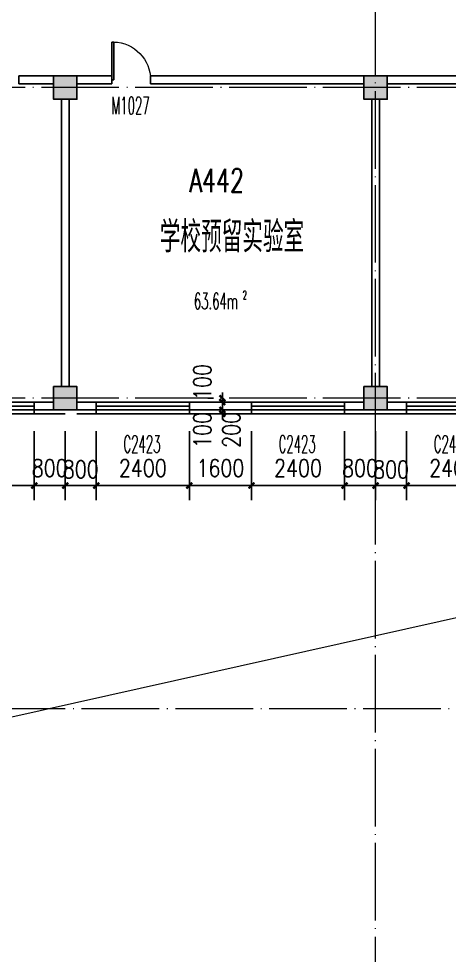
# Model space of a CAD drawing. Extents: x 1417642 to 3570900, y 124798 to 1191112.
# Drawn here: x 1476210 to 1487310, y 328871 to 352992 of the extents above; entities that cross this region are included whole.
import ezdxf

# ---------------------------------------------------------------- set-up
doc = ezdxf.new("R2010")
doc.units = 0
doc.header["$LTSCALE"] = 1000
doc.header["$MEASUREMENT"] = 0
doc.linetypes.add('DOTE', pattern=[2.42, 2, -0.2, 0.02, -0.2])
doc.layers.get('0').update_dxf_attribs({"linetype": 'CONTINUOUS'})
doc.layers.get('Defpoints').update_dxf_attribs({"linetype": 'CONTINUOUS'})
for name, color, linetype in [('colu', 2, 'CONTINUOUS'), ('COLUMN', 9, 'CONTINUOUS'), ('DOTE', 1, 'DOTE'), ('PUB_DIM', 3, 'CONTINUOUS'), ('PUB_HATCH', 8, 'CONTINUOUS'), ('PUB_TEXT', 40, 'CONTINUOUS'), ('SPACE', 7, 'CONTINUOUS'), ('STAIR', 2, 'CONTINUOUS'), ('SURFACE', 6, 'CONTINUOUS'), ('tiaozheng', 20, 'CONTINUOUS'), ('WALL', 4, 'CONTINUOUS'), ('WINDOW', 2, 'CONTINUOUS'), ('WINDOW_TEXT', 7, 'CONTINUOUS'), ('填充', 252, 'CONTINUOUS'), ('柱填充', 8, 'CONTINUOUS')]:
    doc.layers.add(name, color=color, linetype=linetype)
doc.styles.add('_TCH_SPACE', font='ROMANS', dxfattribs={"width": 0.7, "height": 5, "bigfont": 'Z'})
doc.styles.add('_TCH_WINDOW', font='ROMANS.shx', dxfattribs={"width": 0.7, "height": 400, "bigfont": 'Z.shx'})
doc.styles.add('DIM_FONT', font='SIMPLEX.shx', dxfattribs={"width": 0.8})
doc.styles.add('Z', font='ROMANS', dxfattribs={"width": 0.7, "bigfont": 'Z'})
doc.dimstyles.new('DIMN150', dxfattribs={"dimscale": 1.5, "dimtxt": 300, "dimasz": 100, "dimexe": 250, "dimexo": 300, "dimgap": 150, "dimtad": 1, "dimdec": 0, "dimzin": 0, "dimdsep": 46, "dimtxsty": 'DIM_FONT', "dimblk": 'ARCHTICK', "dimcen": 0.09, "dimdle": 1.5, "dimclrt": 7, "dimazin": 2, "dimtfac": 1, "dimtdec": 0, "dimtix": 1, "dimtmove": 2, "dimatfit": 3, "dimldrblk": 'ARCHTICK', "dimfxl": 1, "dimtolj": 1, "dimtzin": 0, "dimarcsym": 0})

# ---------------------------------------------------------------- blocks, each defined once
blk = doc.blocks.new('896')
at = {"layer": '柱填充'}
h = blk.add_hatch(color=256, dxfattribs=at)
h.paths.add_polyline_path([(1580873, 568265), (1580873, 568965), (1580273, 568965), (1580273, 568265)])
h.paths.add_polyline_path([(1572873, 568265), (1572873, 568965), (1572273, 568965), (1572273, 568265)])
h.paths.add_polyline_path([(1564873, 568265), (1564873, 568965), (1564273, 568965), (1564273, 568265)])
h.paths.add_polyline_path([(1556873, 568265), (1556873, 568965), (1556273, 568965), (1556273, 568265)])
h.paths.add_polyline_path([(1546873, 568265), (1546873, 568965), (1546273, 568965), (1546273, 568265)])
h.paths.add_polyline_path([(1536873, 568265), (1536873, 568965), (1536273, 568965), (1536273, 568265)])
h.paths.add_polyline_path([(1533273, 568265), (1533273, 568965), (1532673, 568965), (1532673, 568265)])
h.paths.add_polyline_path([(1523273, 568365), (1523273, 568965), (1522673, 568965), (1522673, 568365)])
h.paths.add_polyline_path([(1590123, 558965), (1589423, 558965), (1589423, 558365), (1590123, 558365)])
h.paths.add_polyline_path([(1580923, 558365), (1580923, 559065), (1580223, 559065), (1580223, 558365)])
h.paths.add_polyline_path([(1572923, 558365), (1572923, 559065), (1572223, 559065), (1572223, 558365)])
h.paths.add_polyline_path([(1564923, 558365), (1564923, 559065), (1564223, 559065), (1564223, 558365)])
h.paths.add_polyline_path([(1556923, 558365), (1556923, 559065), (1556223, 559065), (1556223, 558365)])
h.paths.add_polyline_path([(1546923, 558365), (1546923, 559065), (1546223, 559065), (1546223, 558365)])
h.paths.add_polyline_path([(1536873, 558365), (1536873, 558965), (1536273, 558965), (1536273, 558365)])
h.paths.add_polyline_path([(1533273, 558365), (1533273, 558965), (1532673, 558965), (1532673, 558365)])
h.paths.add_polyline_path([(1523372, 558965), (1522672, 558965), (1522672, 558365), (1523372, 558365)])
h.paths.add_polyline_path([(1590123, 554765), (1590123, 555365), (1589523, 555365), (1589523, 554765)])
h.paths.add_polyline_path([(1580873, 554765), (1580873, 555365), (1580273, 555365), (1580273, 554765)])
h.paths.add_polyline_path([(1572873, 554765), (1572873, 555365), (1572273, 555365), (1572273, 554765)])
h.paths.add_polyline_path([(1564873, 554765), (1564873, 555365), (1564273, 555365), (1564273, 554765)])
h.paths.add_polyline_path([(1556873, 554765), (1556873, 555365), (1556273, 555365), (1556273, 554765)])
h.paths.add_polyline_path([(1546873, 554765), (1546873, 555365), (1546273, 555365), (1546273, 554765)])
h.paths.add_polyline_path([(1536873, 554765), (1536873, 555365), (1536273, 555365), (1536273, 554765)])
h.paths.add_polyline_path([(1533273, 554765), (1533273, 555365), (1532673, 555365), (1532673, 554765)])
h.paths.add_polyline_path([(1523372, 555365), (1522672, 555365), (1522672, 554765), (1523372, 554765)])
h.paths.add_polyline_path([(1590123, 546765), (1590123, 547365), (1589523, 547365), (1589523, 546765)])
h.paths.add_polyline_path([(1580873, 546765), (1580873, 547365), (1580273, 547365), (1580273, 546765)])
h.paths.add_polyline_path([(1572873, 546765), (1572873, 547365), (1572273, 547365), (1572273, 546765)])
h.paths.add_polyline_path([(1564873, 546765), (1564873, 547365), (1564273, 547365), (1564273, 546765)])
h.paths.add_polyline_path([(1556873, 546765), (1556873, 547365), (1556273, 547365), (1556273, 546765)])
h.paths.add_polyline_path([(1546873, 546715), (1546873, 547415), (1546173, 547415), (1546173, 546715)])
h.paths.add_polyline_path([(1536973, 546715), (1536973, 547415), (1536273, 547415), (1536273, 546715)])
h.paths.add_polyline_path([(1533273, 546715), (1533273, 547415), (1532573, 547415), (1532573, 546715)])
h.paths.add_polyline_path([(1523372, 547365), (1522672, 547365), (1522672, 546765), (1523372, 546765)])
h.paths.add_polyline_path([(1546873, 539365), (1546173, 539365), (1546173, 538765), (1546873, 538765)])
h.paths.add_polyline_path([(1536973, 538715), (1536973, 539415), (1536273, 539415), (1536273, 538715)])
h.paths.add_polyline_path([(1533273, 538715), (1533273, 539415), (1532573, 539415), (1532573, 538715)])
h.paths.add_polyline_path([(1523372, 539365), (1522672, 539365), (1522672, 538765), (1523372, 538765)])
h.paths.add_polyline_path([(1546873, 531365), (1546173, 531365), (1546173, 530765), (1546873, 530765)])
h.paths.add_polyline_path([(1536973, 530715), (1536973, 531415), (1536273, 531415), (1536273, 530715)])
h.paths.add_polyline_path([(1533273, 530715), (1533273, 531415), (1532573, 531415), (1532573, 530715)])
h.paths.add_polyline_path([(1523372, 531365), (1522672, 531365), (1522672, 530765), (1523372, 530765)])
h.paths.add_polyline_path([(1546873, 523365), (1546173, 523365), (1546173, 522765), (1546873, 522765)])
h.paths.add_polyline_path([(1536973, 522715), (1536973, 523415), (1536273, 523415), (1536273, 522715)])
h.paths.add_polyline_path([(1533273, 522715), (1533273, 523415), (1532573, 523415), (1532573, 522715)])
h.paths.add_polyline_path([(1523372, 523365), (1522672, 523365), (1522672, 522765), (1523372, 522765)])
h.paths.add_polyline_path([(1546873, 515365), (1546173, 515365), (1546173, 514765), (1546873, 514765)])
h.paths.add_polyline_path([(1536973, 514715), (1536973, 515415), (1536273, 515415), (1536273, 514715)])
h.paths.add_polyline_path([(1533273, 514715), (1533273, 515415), (1532573, 515415), (1532573, 514715)])
h.paths.add_polyline_path([(1523372, 515365), (1522672, 515365), (1522672, 514765), (1523372, 514765)])
h.paths.add_polyline_path([(1546873, 507365), (1546173, 507365), (1546173, 506765), (1546873, 506765)])
h.paths.add_polyline_path([(1536973, 506715), (1536973, 507415), (1536273, 507415), (1536273, 506715)])
h.paths.add_polyline_path([(1533273, 506715), (1533273, 507415), (1532573, 507415), (1532573, 506715)])
h.paths.add_polyline_path([(1523372, 507365), (1522672, 507365), (1522672, 506765), (1523372, 506765)])
h.paths.add_polyline_path([(1546873, 499365), (1546173, 499365), (1546173, 498765), (1546873, 498765)])
h.paths.add_polyline_path([(1536973, 498715), (1536973, 499415), (1536273, 499415), (1536273, 498715)])
h.paths.add_polyline_path([(1533273, 498715), (1533273, 499415), (1532573, 499415), (1532573, 498715)])
h.paths.add_polyline_path([(1523372, 499365), (1522672, 499365), (1522672, 498765), (1523372, 498765)])
h.paths.add_polyline_path([(1546873, 490765), (1546873, 491365), (1546273, 491365), (1546273, 490765)])
h.paths.add_polyline_path([(1536873, 490765), (1536873, 491365), (1536273, 491365), (1536273, 490765)])
h.paths.add_polyline_path([(1533273, 490765), (1533273, 491365), (1532673, 491365), (1532673, 490765)])
h.paths.add_polyline_path([(1523273, 490765), (1523273, 491365), (1522673, 491365), (1522673, 490765)])
at = {"layer": 'colu'}
for points in [[(1556873, 554765), (1556873, 555365), (1556273, 555365), (1556273, 554765)], [(1564873, 554765), (1564873, 555365), (1564273, 555365), (1564273, 554765)], [(1556873, 546765), (1556873, 547365), (1556273, 547365), (1556273, 546765)], [(1564873, 546765), (1564873, 547365), (1564273, 547365), (1564273, 546765)]]:
    blk.add_lwpolyline(points, close=True, dxfattribs=at)
blk = doc.blocks.new('_ArchTick')
at = {"color": 0, "linetype": 'ByBlock', "const_width": 0.4}
blk.add_lwpolyline([(-0.5, -0.5), (0.5, 0.5)], dxfattribs=at)
blk = doc.blocks.new('*D952')
at = {"layer": 'Defpoints', "color": 0}
for p in [(1481460, 343217), (1481686, 343217), (1481686, 343117)]:
    blk.add_point(p, dxfattribs=at)
at = {"layer": 'PUB_DIM', "color": 0, "lineweight": -2}
for p, q in [((1481460, 343217), (1481460, 343367)), ((1481236, 343217), (1481085, 343217)), ((1481236, 343117), (1481085, 343117)), ((1481460, 343117), (1481460, 343217)), ((1481460, 343117), (1481460, 342967))]:
    blk.add_line(p, q, dxfattribs=at)
at = {"layer": 'PUB_DIM', "color": 0, "lineweight": -2, "xscale": 150, "yscale": 150, "zscale": 150}
for p, rotation in [((1481460, 343217), 270), ((1481460, 343117), 90)]:
    blk.add_blockref('_ArchTick', p, dxfattribs=dict(at, rotation=rotation))
at = {"layer": 'PUB_DIM', "color": 7, "insert": (1480943, 343635), "char_height": 450, "attachment_point": 5, "rotation": 90, "style": 'DIM_FONT'}
blk.add_mtext('\\A1;100', dxfattribs=at)
blk = doc.blocks.new('*D953')
at = {"layer": 'Defpoints', "color": 0}
for p in [(1481460, 343117), (1481686, 343117), (1481686, 342917)]:
    blk.add_point(p, dxfattribs=at)
at = {"layer": 'PUB_DIM', "color": 0, "lineweight": -2}
for p, q in [((1481460, 343117), (1481460, 343267)), ((1481236, 343117), (1481085, 343117)), ((1481460, 342917), (1481460, 343117)), ((1481236, 342917), (1481085, 342917)), ((1481460, 342917), (1481460, 342767))]:
    blk.add_line(p, q, dxfattribs=at)
at = {"layer": 'PUB_DIM', "color": 0, "lineweight": -2, "xscale": 150, "yscale": 150, "zscale": 150}
for p, rotation in [((1481460, 343117), 270), ((1481460, 342917), 90)]:
    blk.add_blockref('_ArchTick', p, dxfattribs=dict(at, rotation=rotation))
at = {"layer": 'PUB_DIM', "color": 7, "insert": (1481693, 342403), "char_height": 450, "attachment_point": 5, "rotation": 90, "style": 'DIM_FONT'}
blk.add_mtext('\\A1;200', dxfattribs=at)
blk = doc.blocks.new('*D954')
at = {"layer": 'Defpoints', "color": 0}
for p in [(1481460, 342917), (1481686, 342917), (1481686, 342817)]:
    blk.add_point(p, dxfattribs=at)
at = {"layer": 'PUB_DIM', "color": 0, "lineweight": -2}
for p, q in [((1481460, 342917), (1481460, 343067)), ((1481236, 342917), (1481085, 342917)), ((1481236, 342817), (1481085, 342817)), ((1481460, 342817), (1481460, 342917)), ((1481460, 342817), (1481460, 342667))]:
    blk.add_line(p, q, dxfattribs=at)
at = {"layer": 'PUB_DIM', "color": 0, "lineweight": -2, "xscale": 150, "yscale": 150, "zscale": 150}
for p, rotation in [((1481460, 342917), 270), ((1481460, 342817), 90)]:
    blk.add_blockref('_ArchTick', p, dxfattribs=dict(at, rotation=rotation))
at = {"layer": 'PUB_DIM', "color": 7, "insert": (1480943, 342399), "char_height": 450, "attachment_point": 5, "rotation": 90, "style": 'DIM_FONT'}
blk.add_mtext('\\A1;100', dxfattribs=at)
blk = doc.blocks.new('*D1156')
at = {"layer": 'Defpoints', "color": 0}
for p in [(1474210, 342817), (1476610, 342817), (1476610, 340968)]:
    blk.add_point(p, dxfattribs=at)
at = {"layer": 'PUB_DIM', "color": 0, "lineweight": -2}
for p, q in [((1474210, 342367), (1474210, 340593)), ((1476610, 342367), (1476610, 340593)), ((1474208, 340968), (1476613, 340968))]:
    blk.add_line(p, q, dxfattribs=at)
at = {"layer": 'PUB_DIM', "color": 0, "lineweight": -2, "xscale": 150, "yscale": 150, "zscale": 150, "rotation": 180}
blk.add_blockref('_ArchTick', (1474210, 340968), dxfattribs=at)
at = {"layer": 'PUB_DIM', "color": 0, "lineweight": -2, "xscale": 150, "yscale": 150, "zscale": 150}
blk.add_blockref('_ArchTick', (1476610, 340968), dxfattribs=at)
at = {"layer": 'PUB_DIM', "color": 7, "insert": (1475410, 341418), "char_height": 450, "attachment_point": 5, "style": 'DIM_FONT'}
blk.add_mtext('\\A1;2400', dxfattribs=at)
blk = doc.blocks.new('*D1157')
at = {"layer": 'Defpoints', "color": 0}
for p in [(1476610, 342817), (1477410, 342817), (1477410, 340968)]:
    blk.add_point(p, dxfattribs=at)
at = {"layer": 'PUB_DIM', "color": 0, "lineweight": -2}
for p, q in [((1476610, 342367), (1476610, 340593)), ((1477410, 342367), (1477410, 340593)), ((1476610, 340968), (1476460, 340968)), ((1476610, 340968), (1477410, 340968)), ((1477410, 340968), (1477560, 340968))]:
    blk.add_line(p, q, dxfattribs=at)
at = {"layer": 'PUB_DIM', "color": 0, "lineweight": -2, "xscale": 150, "yscale": 150, "zscale": 150}
blk.add_blockref('_ArchTick', (1476610, 340968), dxfattribs=at)
at = {"layer": 'PUB_DIM', "color": 0, "lineweight": -2, "xscale": 150, "yscale": 150, "zscale": 150, "rotation": 180}
blk.add_blockref('_ArchTick', (1477410, 340968), dxfattribs=at)
at = {"layer": 'PUB_DIM', "color": 7, "insert": (1477010, 341418), "char_height": 450, "attachment_point": 5, "style": 'DIM_FONT'}
blk.add_mtext('\\A1;800', dxfattribs=at)
blk = doc.blocks.new('*D1158')
at = {"layer": 'Defpoints', "color": 0}
for p in [(1477410, 342817), (1478210, 342817), (1478210, 340968)]:
    blk.add_point(p, dxfattribs=at)
at = {"layer": 'PUB_DIM', "color": 0, "lineweight": -2}
for p, q in [((1477410, 342367), (1477410, 340593)), ((1478210, 342367), (1478210, 340593)), ((1477408, 340968), (1478213, 340968))]:
    blk.add_line(p, q, dxfattribs=at)
at = {"layer": 'PUB_DIM', "color": 0, "lineweight": -2, "xscale": 150, "yscale": 150, "zscale": 150, "rotation": 180}
blk.add_blockref('_ArchTick', (1477410, 340968), dxfattribs=at)
at = {"layer": 'PUB_DIM', "color": 0, "lineweight": -2, "xscale": 150, "yscale": 150, "zscale": 150}
blk.add_blockref('_ArchTick', (1478210, 340968), dxfattribs=at)
at = {"layer": 'PUB_DIM', "color": 7, "insert": (1477810, 341387), "char_height": 450, "attachment_point": 5, "style": 'DIM_FONT'}
blk.add_mtext('\\A1;800', dxfattribs=at)
blk = doc.blocks.new('*D1159')
at = {"layer": 'Defpoints', "color": 0}
for p in [(1478210, 342817), (1480610, 342817), (1480610, 340968)]:
    blk.add_point(p, dxfattribs=at)
at = {"layer": 'PUB_DIM', "color": 0, "lineweight": -2}
for p, q in [((1478210, 342367), (1478210, 340593)), ((1480610, 342367), (1480610, 340593)), ((1478208, 340968), (1480613, 340968))]:
    blk.add_line(p, q, dxfattribs=at)
at = {"layer": 'PUB_DIM', "color": 0, "lineweight": -2, "xscale": 150, "yscale": 150, "zscale": 150, "rotation": 180}
blk.add_blockref('_ArchTick', (1478210, 340968), dxfattribs=at)
at = {"layer": 'PUB_DIM', "color": 0, "lineweight": -2, "xscale": 150, "yscale": 150, "zscale": 150}
blk.add_blockref('_ArchTick', (1480610, 340968), dxfattribs=at)
at = {"layer": 'PUB_DIM', "color": 7, "insert": (1479410, 341418), "char_height": 450, "attachment_point": 5, "style": 'DIM_FONT'}
blk.add_mtext('\\A1;2400', dxfattribs=at)
blk = doc.blocks.new('*D1160')
at = {"layer": 'Defpoints', "color": 0}
for p in [(1480610, 342817), (1482210, 342817), (1482210, 340968)]:
    blk.add_point(p, dxfattribs=at)
at = {"layer": 'PUB_DIM', "color": 0, "lineweight": -2}
for p, q in [((1480610, 342367), (1480610, 340593)), ((1482210, 342367), (1482210, 340593)), ((1480610, 340968), (1480460, 340968)), ((1480610, 340968), (1482210, 340968)), ((1482210, 340968), (1482360, 340968))]:
    blk.add_line(p, q, dxfattribs=at)
at = {"layer": 'PUB_DIM', "color": 0, "lineweight": -2, "xscale": 150, "yscale": 150, "zscale": 150}
blk.add_blockref('_ArchTick', (1480610, 340968), dxfattribs=at)
at = {"layer": 'PUB_DIM', "color": 0, "lineweight": -2, "xscale": 150, "yscale": 150, "zscale": 150, "rotation": 180}
blk.add_blockref('_ArchTick', (1482210, 340968), dxfattribs=at)
at = {"layer": 'PUB_DIM', "color": 7, "insert": (1481410, 341418), "char_height": 450, "attachment_point": 5, "style": 'DIM_FONT'}
blk.add_mtext('\\A1;1600', dxfattribs=at)
blk = doc.blocks.new('*D1161')
at = {"layer": 'Defpoints', "color": 0}
for p in [(1482210, 342817), (1484610, 342817), (1484610, 340968)]:
    blk.add_point(p, dxfattribs=at)
at = {"layer": 'PUB_DIM', "color": 0, "lineweight": -2}
for p, q in [((1482210, 342367), (1482210, 340593)), ((1484610, 342367), (1484610, 340593)), ((1482208, 340968), (1484613, 340968))]:
    blk.add_line(p, q, dxfattribs=at)
at = {"layer": 'PUB_DIM', "color": 0, "lineweight": -2, "xscale": 150, "yscale": 150, "zscale": 150, "rotation": 180}
blk.add_blockref('_ArchTick', (1482210, 340968), dxfattribs=at)
at = {"layer": 'PUB_DIM', "color": 0, "lineweight": -2, "xscale": 150, "yscale": 150, "zscale": 150}
blk.add_blockref('_ArchTick', (1484610, 340968), dxfattribs=at)
at = {"layer": 'PUB_DIM', "color": 7, "insert": (1483410, 341418), "char_height": 450, "attachment_point": 5, "style": 'DIM_FONT'}
blk.add_mtext('\\A1;2400', dxfattribs=at)
blk = doc.blocks.new('*D1162')
at = {"layer": 'Defpoints', "color": 0}
for p in [(1484610, 342817), (1485410, 342817), (1485410, 340968)]:
    blk.add_point(p, dxfattribs=at)
at = {"layer": 'PUB_DIM', "color": 0, "lineweight": -2}
for p, q in [((1484610, 342367), (1484610, 340593)), ((1485410, 342367), (1485410, 340593)), ((1484610, 340968), (1484460, 340968)), ((1484610, 340968), (1485410, 340968)), ((1485410, 340968), (1485560, 340968))]:
    blk.add_line(p, q, dxfattribs=at)
at = {"layer": 'PUB_DIM', "color": 0, "lineweight": -2, "xscale": 150, "yscale": 150, "zscale": 150}
blk.add_blockref('_ArchTick', (1484610, 340968), dxfattribs=at)
at = {"layer": 'PUB_DIM', "color": 0, "lineweight": -2, "xscale": 150, "yscale": 150, "zscale": 150, "rotation": 180}
blk.add_blockref('_ArchTick', (1485410, 340968), dxfattribs=at)
at = {"layer": 'PUB_DIM', "color": 7, "insert": (1485010, 341418), "char_height": 450, "attachment_point": 5, "style": 'DIM_FONT'}
blk.add_mtext('\\A1;800', dxfattribs=at)
blk = doc.blocks.new('*D1163')
at = {"layer": 'Defpoints', "color": 0}
for p in [(1485410, 342817), (1486210, 342817), (1486210, 340968)]:
    blk.add_point(p, dxfattribs=at)
at = {"layer": 'PUB_DIM', "color": 0, "lineweight": -2}
for p, q in [((1485410, 342367), (1485410, 340593)), ((1486210, 342367), (1486210, 340593)), ((1485408, 340968), (1486213, 340968))]:
    blk.add_line(p, q, dxfattribs=at)
at = {"layer": 'PUB_DIM', "color": 0, "lineweight": -2, "xscale": 150, "yscale": 150, "zscale": 150, "rotation": 180}
blk.add_blockref('_ArchTick', (1485410, 340968), dxfattribs=at)
at = {"layer": 'PUB_DIM', "color": 0, "lineweight": -2, "xscale": 150, "yscale": 150, "zscale": 150}
blk.add_blockref('_ArchTick', (1486210, 340968), dxfattribs=at)
at = {"layer": 'PUB_DIM', "color": 7, "insert": (1485810, 341381), "char_height": 450, "attachment_point": 5, "style": 'DIM_FONT'}
blk.add_mtext('\\A1;800', dxfattribs=at)
blk = doc.blocks.new('*D1164')
at = {"layer": 'Defpoints', "color": 0}
for p in [(1486210, 342817), (1488610, 342817), (1488610, 340968)]:
    blk.add_point(p, dxfattribs=at)
at = {"layer": 'PUB_DIM', "color": 0, "lineweight": -2}
for p, q in [((1486210, 342367), (1486210, 340593)), ((1488610, 342367), (1488610, 340593)), ((1486208, 340968), (1488613, 340968))]:
    blk.add_line(p, q, dxfattribs=at)
at = {"layer": 'PUB_DIM', "color": 0, "lineweight": -2, "xscale": 150, "yscale": 150, "zscale": 150, "rotation": 180}
blk.add_blockref('_ArchTick', (1486210, 340968), dxfattribs=at)
at = {"layer": 'PUB_DIM', "color": 0, "lineweight": -2, "xscale": 150, "yscale": 150, "zscale": 150}
blk.add_blockref('_ArchTick', (1488610, 340968), dxfattribs=at)
at = {"layer": 'PUB_DIM', "color": 7, "insert": (1487410, 341418), "char_height": 450, "attachment_point": 5, "style": 'DIM_FONT'}
blk.add_mtext('\\A1;2400', dxfattribs=at)
blk = doc.blocks.new('_FZH')
blk.add_lwpolyline([(-0.5, -0.5), (0.5, -0.5), (0.5, 0.5), (-0.5, 0.5)], close=True)
at = {"layer": 'PUB_HATCH'}
blk.add_solid([(-0.5, -0.5), (0.5, -0.5), (-0.5, 0.5), (0.5, 0.5)], dxfattribs=at)
blk = doc.blocks.new('$TCHSYS$WIN2D')
for p, q in [((-0.5, 0.5), (0.5, 0.5)), ((-0.5, 0.5), (-0.5, -0.5)), ((0.5, 0.5), (0.5, -0.5)), ((0.5, 0.167), (-0.5, 0.167)), ((0.5, -0.167), (-0.5, -0.167)), ((-0.5, -0.5), (0.5, -0.5))]:
    blk.add_line(p, q)
blk = doc.blocks.new('$DorLib2D$00000001')
for p, q in [((0.45, 0.975), (0.5, 0.975)), ((0.45, 0), (0.45, 0.975)), ((0.5, 0), (0.5, 0.975)), ((0.5, 0), (0.45, 0))]:
    blk.add_line(p, q)
at = {"lineweight": 13}
blk.add_arc((0.475, 0), 0.975, 91.4693, 180, dxfattribs=at)

msp = doc.modelspace()

# ---------------------------------------------------------------- linework, layer by layer
at = {"layer": 'DOTE', "lineweight": 0}
msp.add_line((1485410.3, 286209), (1485410.3, 370096.3), dxfattribs=at)
for points in [[(1597373.8, 351217), (1432083.9, 351217)], [(1597373.8, 343217), (1432083.9, 343217)], [(1597373.8, 343217), (1432083.9, 343217)], [(1501610.3, 335217), (1432083.9, 335217)]]:
    msp.add_lwpolyline(points, dxfattribs=at)
at = {"layer": 'STAIR', "lineweight": 0}
msp.add_lwpolyline([(1467810.8, 286217), (1473366, 334417), (1511010.3, 342817)], dxfattribs=at)
at = {"layer": 'SURFACE'}
for p, q in [((1476610.3, 342817), (1476610.3, 342917)), ((1477410.3, 342817), (1476610.3, 342817)), ((1478210.3, 342817), (1477710.3, 342817)), ((1478210.3, 342817), (1478210.3, 342917)), ((1480610.3, 342817), (1480610.3, 342917)), ((1482210.3, 342817), (1480610.3, 342817)), ((1482210.3, 342817), (1482210.3, 342917)), ((1484610.3, 342817), (1484610.3, 342917)), ((1485410.3, 342817), (1484610.3, 342817)), ((1486210.3, 342817), (1485410.3, 342817)), ((1486210.3, 342817), (1486210.3, 342917))]:
    msp.add_line(p, q, dxfattribs=at)
at = {"layer": 'WALL'}
for p, q in [((1477110.3, 351517), (1476210.3, 351517)), ((1476210.3, 351517), (1476210.3, 351317)), ((1478610.3, 351517), (1477710.3, 351517)), ((1478610.3, 351317), (1478610.3, 351517)), ((1485110.3, 351517), (1479610.3, 351517)), ((1479610.3, 351517), (1479610.3, 351317)), ((1491210.3, 351517), (1485710.3, 351517)), ((1476210.3, 351317), (1477110.3, 351317)), ((1477710.3, 351317), (1478610.3, 351317)), ((1479610.3, 351317), (1485110.3, 351317)), ((1485710.3, 351317), (1491210.3, 351317)), ((1477310.3, 350917), (1477310.3, 343517)), ((1477510.3, 350917), (1477510.3, 343517)), ((1485310.3, 350917), (1485310.3, 343517)), ((1485510.3, 350917), (1485510.3, 343517)), ((1477110.3, 343117), (1476610.3, 343117)), ((1476610.3, 343117), (1476610.3, 342917)), ((1478210.3, 343117), (1477710.3, 343117)), ((1478210.3, 342917), (1478210.3, 343117)), ((1482210.3, 343117), (1480610.3, 343117)), ((1480610.3, 343117), (1480610.3, 342917)), ((1482210.3, 342917), (1482210.3, 343117)), ((1485110.3, 343117), (1484610.3, 343117)), ((1484610.3, 343117), (1484610.3, 342917)), ((1486210.3, 343117), (1485710.3, 343117)), ((1486210.3, 342917), (1486210.3, 343117)), ((1476610.3, 342917), (1477110.3, 342917)), ((1477710.3, 342917), (1478210.3, 342917)), ((1480610.3, 342917), (1482210.3, 342917)), ((1484610.3, 342917), (1485110.3, 342917)), ((1485710.3, 342917), (1486210.3, 342917))]:
    msp.add_line(p, q, dxfattribs=at)

# ---------------------------------------------------------------- block references
at = {"layer": 'COLUMN', "lineweight": 0, "xscale": 600, "yscale": 600, "zscale": 600}
for p in [(1477410.3, 351217), (1485410.3, 351217), (1477410.3, 343217), (1485410.3, 343217)]:
    msp.add_blockref('_FZH', p, dxfattribs=at)
at = {"layer": 'tiaozheng'}
msp.add_blockref('896', (-79162.5, -203848.2), dxfattribs=at)
at = {"layer": 'WINDOW', "lineweight": 0}
ref = msp.add_blockref('$DorLib2D$00000001', (1479110.3, 351417), dxfattribs=dict(at, xscale=1000, yscale=-1000, zscale=1000, rotation=180))
ref.add_attrib('A', 'M1027', (1478601, 350529.8), dxfattribs={"layer": 'WINDOW_TEXT', "lineweight": 0, "height": 446.25, "style": '_TCH_WINDOW', "width": 0.494118})
at = {"layer": 'WINDOW', "color": 2}
ref = msp.add_blockref('$TCHSYS$WIN2D', (1475410.3, 342967), dxfattribs=dict(at, xscale=-2400, yscale=-300, zscale=-2400, rotation=180))
ref.add_attrib('A', 'C2423', (1474911.5, 341814), dxfattribs={"layer": 'WINDOW_TEXT', "color": 2, "height": 446.25, "style": '_TCH_WINDOW', "width": 0.494118})
ref = msp.add_blockref('$TCHSYS$WIN2D', (1479410.3, 342967), dxfattribs=dict(at, xscale=2400, yscale=-300, zscale=2400, rotation=180))
ref.add_attrib('A', 'C2423', (1478911.5, 341814), dxfattribs={"layer": 'WINDOW_TEXT', "color": 2, "height": 446.25, "style": '_TCH_WINDOW', "width": 0.494118})
ref = msp.add_blockref('$TCHSYS$WIN2D', (1483410.3, 342967), dxfattribs=dict(at, xscale=-2400, yscale=-300, zscale=-2400, rotation=180))
ref.add_attrib('A', 'C2423', (1482911.5, 341814), dxfattribs={"layer": 'WINDOW_TEXT', "color": 2, "height": 446.25, "style": '_TCH_WINDOW', "width": 0.494118})
ref = msp.add_blockref('$TCHSYS$WIN2D', (1487410.3, 342967), dxfattribs=dict(at, xscale=2400, yscale=-300, zscale=2400, rotation=180))
ref.add_attrib('A', 'C2423', (1486911.5, 341814), dxfattribs={"layer": 'WINDOW_TEXT', "color": 2, "height": 446.25, "style": '_TCH_WINDOW', "width": 0.494118})

# ---------------------------------------------------------------- texts
at = {"layer": 'PUB_TEXT', "color": 1, "lineweight": 60, "style": 'Z', "width": 0.7}
msp.add_text('A442', height=600, dxfattribs=at).set_placement((1480612.7, 348527.1))
at = {"layer": 'SPACE', "style": '_TCH_SPACE', "width": 0.525}
for s, height, p in [('63.64m', 420, (1480725.4, 345508.9)), ('2', 210, (1481985.4, 345771.4))]:
    msp.add_text(s, height=height, dxfattribs=at).set_placement(p)
at = {"layer": '填充', "insert": (1479847.2, 347772.1), "char_height": 800, "width": 4212.858, "attachment_point": 1, "style": '_TCH_WINDOW'}
msp.add_mtext('{\\C1;学校预留实验室}', dxfattribs=at)

# ---------------------------------------------------------------- dimensions: what is measured, and where the dimension line sits
at = {"layer": 'PUB_DIM'}
for base, p1, p2, angle, picture, middle in [((1481460.5, 343217), (1481685.6, 343117), (1481685.6, 343217), 90, '*D952', (1480943, 343634.7)), ((1481460.5, 343117), (1481685.6, 342917), (1481685.6, 343117), 90, '*D953', (1481693.1, 342402.5)), ((1481460.5, 342917), (1481685.6, 342817), (1481685.6, 342917), 90, '*D954', (1480943, 342399.2)), ((1478210.3, 340968.2), (1477410.3, 342817), (1478210.3, 342817), 0, '*D1158', (1477810.3, 341386.6)), ((1486210.3, 340968.2), (1485410.3, 342817), (1486210.3, 342817), 0, '*D1163', (1485810.3, 341381.3))]:
    dim = msp.add_linear_dim(base=base, p1=p1, p2=p2, angle=angle, dimstyle='DIMN150', dxfattribs=at)
    dim.commit()
    dim.dimension.update_dxf_attribs({"geometry": picture, "text_midpoint": middle, "dimtype": 129})
for p1, p2, picture, middle in [((1474210.3, 342817), (1476610.3, 342817), '*D1156', (1475410.3, 341418.2)), ((1476610.3, 342817), (1477410.3, 342817), '*D1157', (1477010.3, 341418.2)), ((1478210.3, 342817), (1480610.3, 342817), '*D1159', (1479410.3, 341418.2)), ((1480610.3, 342817), (1482210.3, 342817), '*D1160', (1481410.3, 341418.2)), ((1482210.3, 342817), (1484610.3, 342817), '*D1161', (1483410.3, 341418.2)), ((1484610.3, 342817), (1485410.3, 342817), '*D1162', (1485010.3, 341418.2)), ((1486210.3, 342817), (1488610.3, 342817), '*D1164', (1487410.3, 341418.2))]:
    dim = msp.add_aligned_dim(p1=p1, p2=p2, distance=-1848.8, dimstyle='DIMN150', dxfattribs=at)
    dim.commit()
    dim.dimension.update_dxf_attribs({"geometry": picture, "text_midpoint": middle})

doc.saveas('drawing.dxf')
